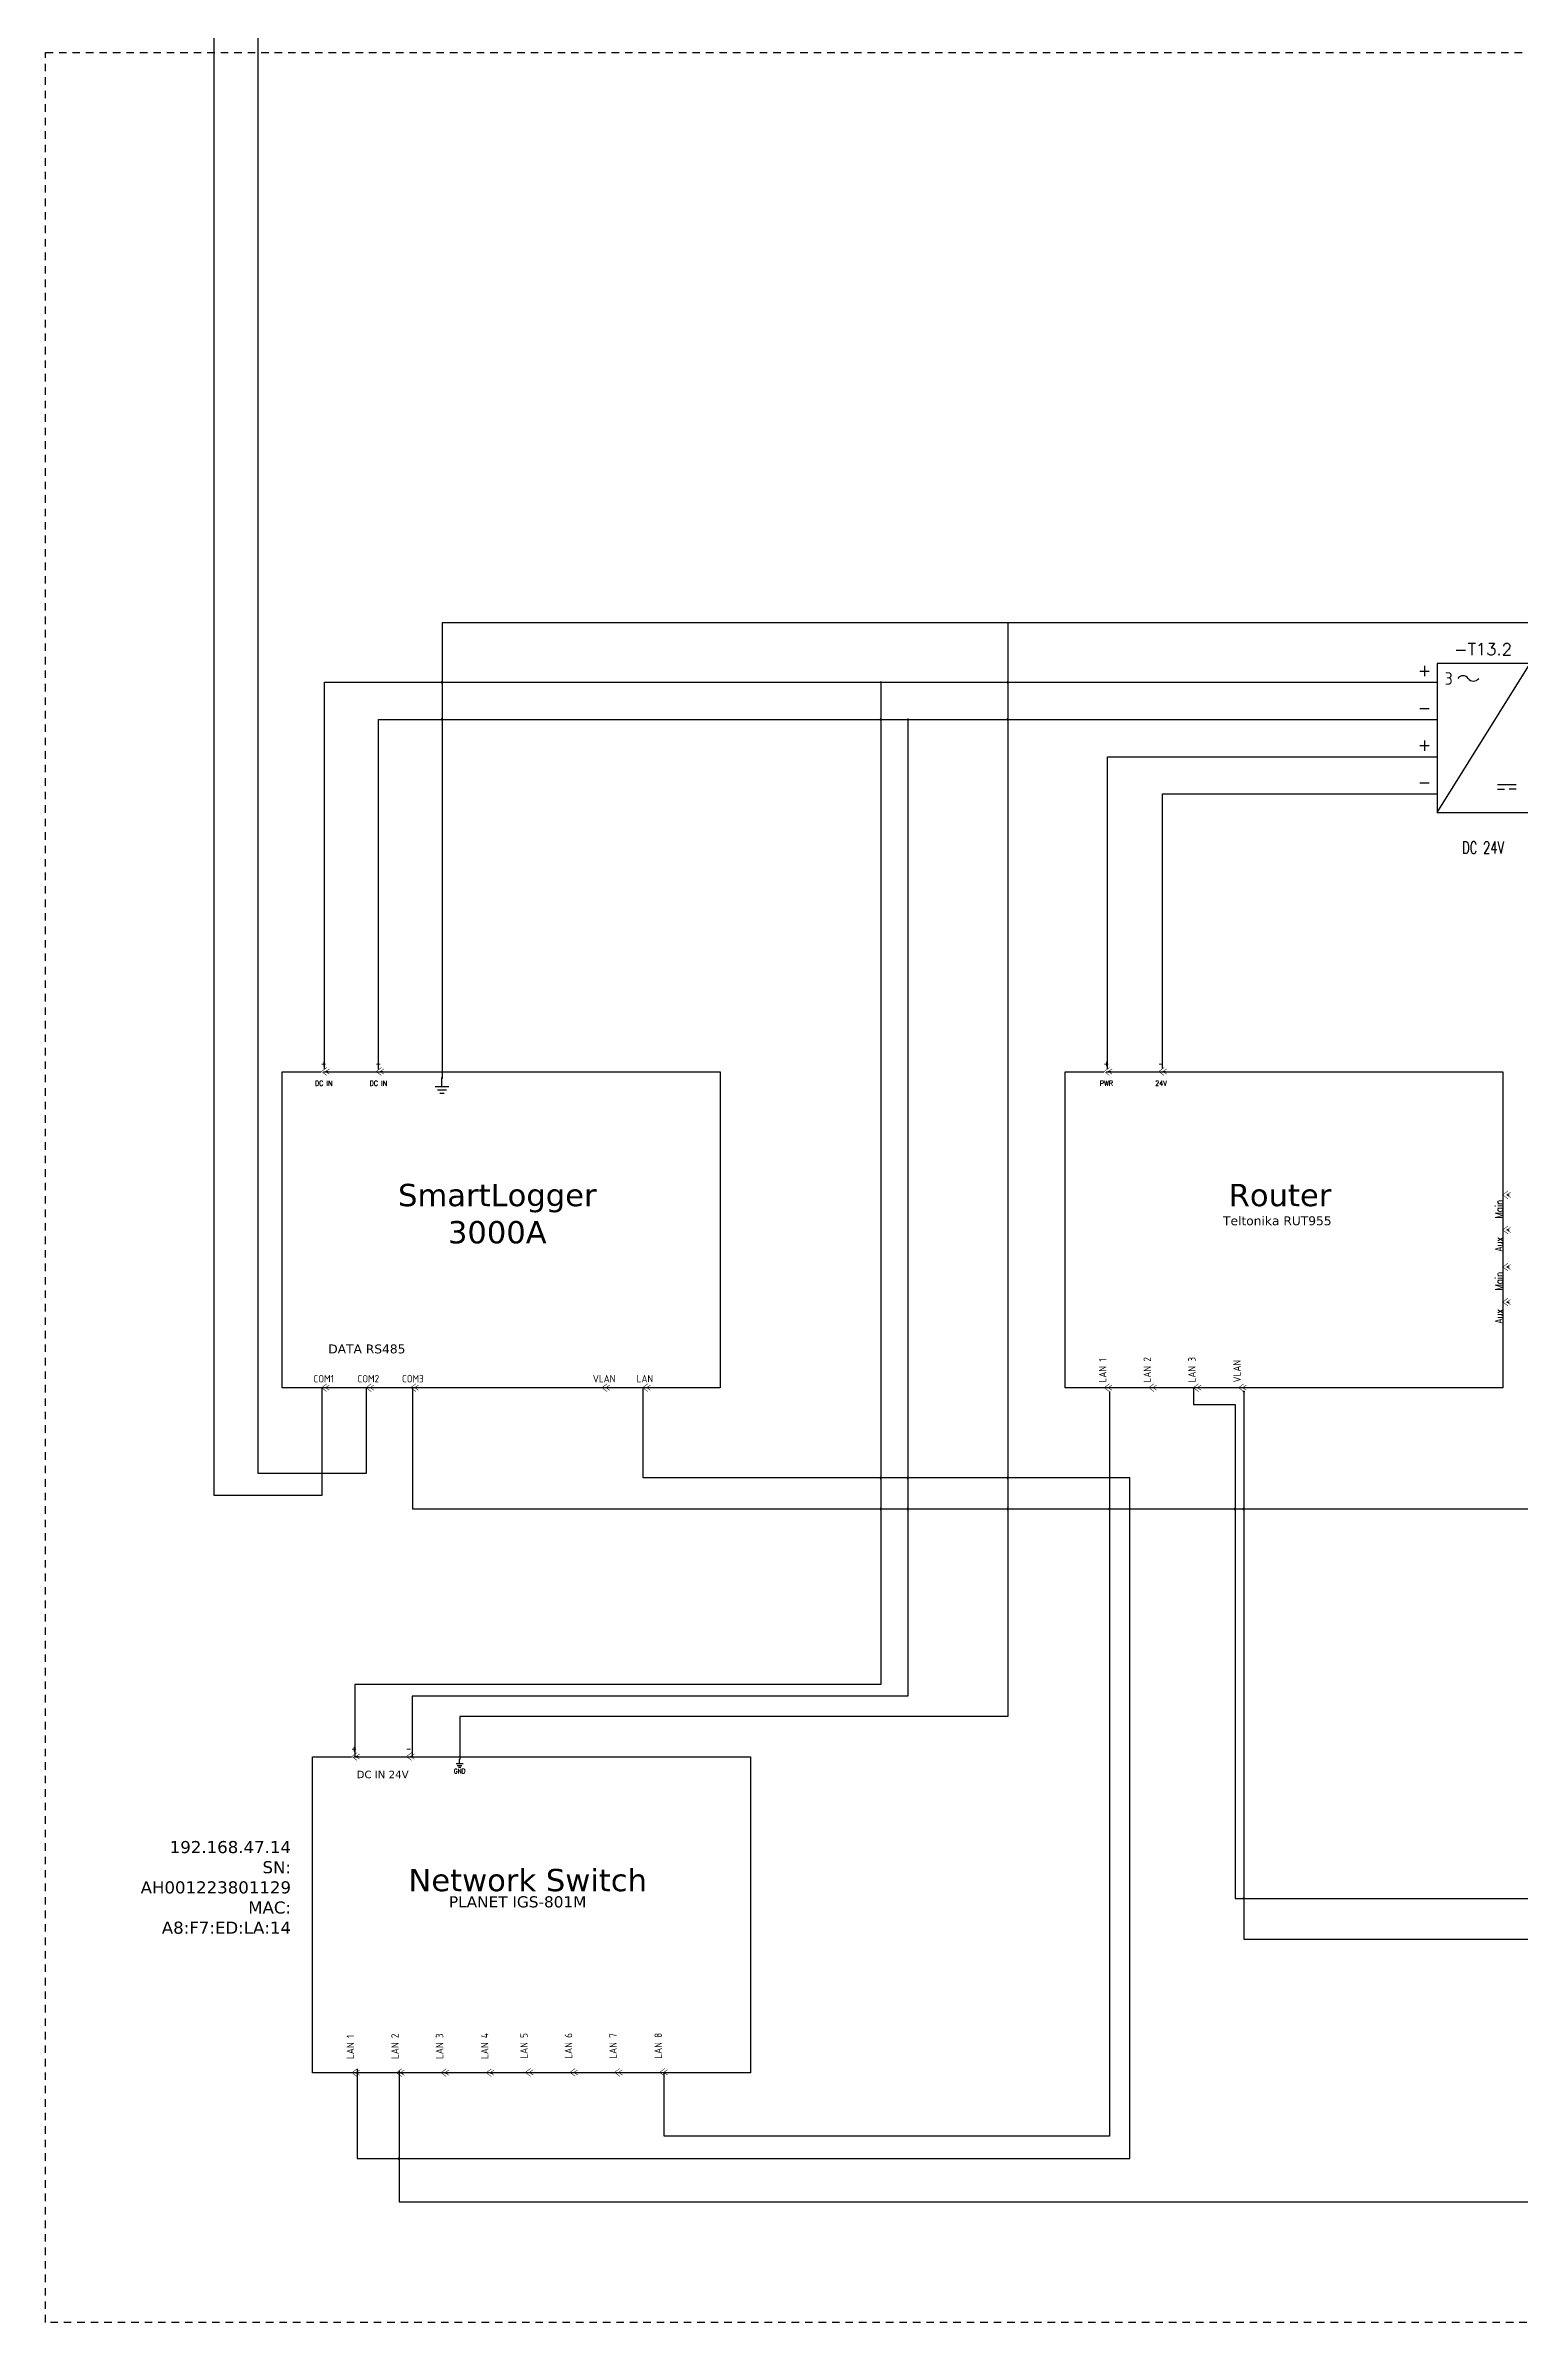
# Model space of a CAD drawing. Extents: x 4 to 170, y -32 to 186.
# Drawn here: x 43.37 to 67.99, y 62.26 to 100.26 of the extents above; entities that cross this region are included whole.
import ezdxf
from ezdxf.enums import TextEntityAlignment as Align

# ---------------------------------------------------------------- set-up
doc = ezdxf.new("R2010")
doc.units = 0
doc.header["$MEASUREMENT"] = 0
doc.linetypes.add('HIDDEN2', pattern=[0.1875, 0.125, -0.0625])
for name, color, linetype in [('DESC', 1, 'Continuous'), ('GRN_12AWG', 3, 'Continuous'), ('GRY_20AWG', 9, 'Continuous'), ('LOCBOX', 92, 'HIDDEN2'), ('RED_10AWG', 1, 'Continuous'), ('RED_2.5mm^2', 1, 'Continuous'), ('RED_4AWG', 1, 'Continuous'), ('SYMS', 7, 'Continuous'), ('TAGS', 51, 'Continuous'), ('TERMS', 4, 'Continuous'), ('WHT_0.5mm^2', 7, 'Continuous')]:
    doc.layers.add(name, color=color, linetype=linetype)
doc.styles.add('WD', font='romans.shx')
doc.styles.add('WD_IEC', font='isocp2.shx', dxfattribs={"width": 0.9, "height": 4})

# ---------------------------------------------------------------- blocks, each defined once
blk = doc.blocks.new('HC01PJ_1-')
blk.add_line((0.031, 0), (0.094, 0))
for points in [[(0.062, -0.094, 0.0125, 0.0125, 0), (-0.063, 0, 0.0125, 0.0125, 0), (0.062, 0.094, 0, 0, 0)], [(0.125, 0.062, 0.0125, 0.0125, 0), (0.031, 0, 0.0125, 0.0125, 0), (0.125, -0.063, 0, 0, 0)]]:
    blk.add_lwpolyline(points, format="xyseb")
at = {"style": 'WD', "width": 0.85}
for tag, p in [('INST', (-0.012, 0.467)), ('TAG1', (-0.01, 0.125)), ('LOC', (-0.012, 0.295)), ('DESC1', (-0.01, -0.344)), ('DESC2', (-0.01, -0.516)), ('DESC3', (-0.01, -0.687))]:
    blk.add_attdef(tag, text='', height=0.125, dxfattribs=at).set_placement(p, align=Align.CENTER)
at = {"style": 'WD', "flags": 9}
blk.add_attdef('WDTYPE', text='', height=0.01, dxfattribs=at).set_placement((-0.221, 0.075), align=Align.RIGHT)
at = {"style": 'WD'}
for tag, p, flags in [('X4TERMDESC01', (-0.094, 0.031), 1), ('X1TERMDESC02', (0.125, 0.031), 1), ('FAMILY', (0.206, 0.131), 9)]:
    blk.add_attdef(tag, p, '', height=0.01, dxfattribs=dict(at, flags=flags))
at = {"color": 7, "style": 'WD', "flags": 1}
for tag, p in [('X4TERM01', (-0.063, 0)), ('X1TERM02', (0.094, 0))]:
    blk.add_attdef(tag, p, '', height=0.0125, dxfattribs=at)
at = {"style": 'WD'}
for tag, p in [('X2LINK', (0, 0.094)), ('X8LINK', (0, -0.094))]:
    blk.add_attdef(tag, p, '', height=0.01, dxfattribs=at)
at = {"linetype": 'Continuous', "style": 'WD', "flags": 9}
for tag, p in [('ASSYCODE', (0.219, 0.062)), ('MFG', (0.228, 0.089)), ('CAT', (0.23, 0.108))]:
    blk.add_attdef(tag, text='', height=0.01, dxfattribs=at).set_placement(p, align=Align.CENTER)
at = {"linetype": 'Continuous', "style": 'WD', "flags": 8}
blk.add_attdef('TERM01', text='', height=0.125, dxfattribs=at).set_placement((-0.104, -0.031), align=Align.TOP_RIGHT)
blk.add_attdef('TERM02', text='', height=0.125, dxfattribs=at).set_placement((0.146, -0.031), align=Align.TOP_LEFT)
blk = doc.blocks.new('HGND2')
for p, q in [((0.125, 0), (0, 0)), ((0.125, 0.09375), (0.125, -0.09375)), ((0.171875, 0.0625), (0.171875, -0.0625)), ((0.21875, 0.03125), (0.21875, -0.03125))]:
    blk.add_line(p, q)
at = {"style": 'WD', "width": 0.8}
for tag, p in [('INST', (0.25, 0.3125)), ('TAG1', (0.25, 0)), ('LOC', (0.25, 0.15625)), ('DESC1', (0.25, -0.15625)), ('DESC2', (0.25, -0.3125))]:
    blk.add_attdef(tag, text='', height=0.125, dxfattribs=at).set_placement(p, align=Align.MIDDLE_LEFT)
at = {"style": 'WD', "flags": 1}
for tag in ['ASSYCODE', 'CAT', 'X4TERM01', 'MFG', 'FAMILY']:
    blk.add_attdef(tag, (0, 0), '', height=0.01, dxfattribs=at)
blk = doc.blocks.new('smartlogger')
blk.add_lwpolyline([(5.55, 0), (58.9, 0), (58.9, -42.52), (0, -42.52), (0, 0), (5.24, 0)])
at = {"layer": 'SYMS'}
ref = blk.add_blockref('HC01PJ_1-', (5.63, 0.04), dxfattribs=dict(at, xscale=5.609300331090708, yscale=5.609300331090708, zscale=5.609300331090708))
ref.add_attrib('TAG1', '+', dxfattribs={"layer": 'TAGS', "height": 0.701, "style": 'WD', "width": 0.85}).set_placement((5.57, 0.74), align=Align.CENTER)
ref.add_attrib('DESC1', 'DC IN', dxfattribs={"layer": 'DESC', "height": 0.701, "style": 'WD', "width": 0.85}).set_placement((5.57, -1.89), align=Align.CENTER)
ref = blk.add_blockref('HC01PJ_1-', (12.98, 0.04), dxfattribs=dict(at, xscale=5.609300331090708, yscale=5.609300331090708, zscale=5.609300331090708))
ref.add_attrib('TAG1', '-', dxfattribs={"layer": 'TAGS', "height": 0.701, "style": 'WD', "width": 0.85}).set_placement((12.92, 0.74), align=Align.CENTER)
ref.add_attrib('DESC1', 'DC IN', dxfattribs={"layer": 'DESC', "height": 0.701, "style": 'WD', "width": 0.85}).set_placement((12.92, -1.89), align=Align.CENTER)
at = {"layer": 'SYMS', "xscale": 9.967605355146588, "yscale": 9.967605355146588, "zscale": 9.967605355146588, "rotation": 270}
blk.add_blockref('HGND2', (21.48, -0.75), dxfattribs=at)
at = {"layer": 'SYMS'}
ref = blk.add_blockref('HC01PJ_1-', (5.63, -42.48), dxfattribs=dict(at, xscale=5.609300331090708, yscale=5.609300331090708, zscale=5.609300331090708))
ref.add_attrib('TAG1', 'COM1', dxfattribs={"layer": 'TAGS', "color": 1, "height": 1, "style": 'WD_IEC'}).set_placement((5.57, -41.78), align=Align.CENTER)
ref = blk.add_blockref('HC01PJ_1-', (11.63, -42.48), dxfattribs=dict(at, xscale=5.609300331090708, yscale=5.609300331090708, zscale=5.609300331090708))
ref.add_attrib('TAG1', 'COM2', dxfattribs={"layer": 'TAGS', "color": 1, "height": 1, "style": 'WD_IEC'}).set_placement((11.57, -41.78), align=Align.CENTER)
ref = blk.add_blockref('HC01PJ_1-', (17.63, -42.48), dxfattribs=dict(at, xscale=5.609300331090708, yscale=5.609300331090708, zscale=5.609300331090708))
ref.add_attrib('TAG1', 'COM3', dxfattribs={"layer": 'TAGS', "color": 1, "height": 1, "style": 'WD_IEC'}).set_placement((17.57, -41.78), align=Align.CENTER)
ref = blk.add_blockref('HC01PJ_1-', (43.35, -42.48), dxfattribs=dict(at, xscale=5.609300331090708, yscale=5.609300331090708, zscale=5.609300331090708))
ref.add_attrib('TAG1', 'VLAN', dxfattribs={"layer": 'TAGS', "color": 1, "height": 1, "style": 'WD_IEC'}).set_placement((43.3, -41.78), align=Align.CENTER)
ref = blk.add_blockref('HC01PJ_1-', (48.84, -42.48), dxfattribs=dict(at, xscale=5.609300331090708, yscale=5.609300331090708, zscale=5.609300331090708))
ref.add_attrib('TAG1', 'LAN', dxfattribs={"layer": 'TAGS', "color": 1, "height": 1, "style": 'WD_IEC'}).set_placement((48.78, -41.78), align=Align.CENTER)
at = {"attachment_point": 1}
for s, insert, char_height in [('\\pxqc;{\\fVerdana|b0|i0|c0|p34;SmartLogger\\P3000A}', (8.34, -15.07), 3), ('{\\fVerdana|b0|i0|c0|p34;DATA RS485}', (6.18, -36.67), 1.2)]:
    blk.add_mtext_dynamic_manual_height_columns(s, width=41.1666, gutter_width=12.5, heights=[0], dxfattribs=dict(at, insert=insert, char_height=char_height))
blk = doc.blocks.new('Router')
blk.add_lwpolyline([(5.55, 0), (58.9, 0), (58.9, -42.52), (0, -42.52), (0, 0), (5.24, 0)])
at = {"layer": 'SYMS'}
ref = blk.add_blockref('HC01PJ_1-', (5.63, 0.04), dxfattribs=dict(at, xscale=5.609300331090708, yscale=5.609300331090708, zscale=5.609300331090708))
ref.add_attrib('TAG1', '+', dxfattribs={"layer": 'TAGS', "height": 0.701, "style": 'WD', "width": 0.85}).set_placement((5.57, 0.74), align=Align.CENTER)
ref.add_attrib('DESC1', 'PWR', dxfattribs={"layer": 'DESC', "height": 0.701, "style": 'WD', "width": 0.85}).set_placement((5.57, -1.89), align=Align.CENTER)
ref = blk.add_blockref('HC01PJ_1-', (12.98, 0.04), dxfattribs=dict(at, xscale=5.609300331090708, yscale=5.609300331090708, zscale=5.609300331090708))
ref.add_attrib('TAG1', '-', dxfattribs={"layer": 'TAGS', "height": 0.701, "style": 'WD', "width": 0.85}).set_placement((12.92, 0.74), align=Align.CENTER)
ref.add_attrib('DESC1', '24V', dxfattribs={"layer": 'DESC', "height": 0.701, "style": 'WD', "width": 0.85}).set_placement((12.92, -1.89), align=Align.CENTER)
ref = blk.add_blockref('HC01PJ_1-', (59.25, -16.55), dxfattribs=dict(at, xscale=5.609300331090708, yscale=5.609300331090708, zscale=5.609300331090708))
ref.add_attrib('DESC1', 'Main', dxfattribs={"layer": 'DESC', "height": 1, "rotation": 90, "style": 'WD', "width": 0.85}).set_placement((59.19, -18.48), align=Align.BOTTOM_CENTER)
ref = blk.add_blockref('HC01PJ_1-', (59.25, -21.26), dxfattribs=dict(at, xscale=5.609300331090708, yscale=5.609300331090708, zscale=5.609300331090708))
ref.add_attrib('DESC1', 'Aux', dxfattribs={"layer": 'DESC', "height": 1, "rotation": 90, "style": 'WD', "width": 0.85}).set_placement((59.19, -23.19), align=Align.BOTTOM_CENTER)
ref = blk.add_blockref('HC01PJ_1-', (59.25, -26.25), dxfattribs=dict(at, xscale=5.609300331090708, yscale=5.609300331090708, zscale=5.609300331090708))
ref.add_attrib('DESC1', 'Main', dxfattribs={"layer": 'DESC', "height": 1, "rotation": 90, "style": 'WD', "width": 0.85}).set_placement((59.19, -28.17), align=Align.BOTTOM_CENTER)
ref = blk.add_blockref('HC01PJ_1-', (59.25, -30.96), dxfattribs=dict(at, xscale=5.609300331090708, yscale=5.609300331090708, zscale=5.609300331090708))
ref.add_attrib('DESC1', 'Aux', dxfattribs={"layer": 'DESC', "height": 1, "rotation": 90, "style": 'WD', "width": 0.85}).set_placement((59.19, -32.88), align=Align.BOTTOM_CENTER)
ref = blk.add_blockref('HC01PJ_1-', (5.63, -42.48), dxfattribs=dict(at, xscale=5.609300331090708, yscale=5.609300331090708, zscale=5.609300331090708))
ref.add_attrib('TAG1', 'LAN 1', (5.57, -41.78), dxfattribs={"layer": 'TAGS', "color": 1, "height": 1, "rotation": 90, "style": 'WD_IEC'})
ref = blk.add_blockref('HC01PJ_1-', (11.63, -42.48), dxfattribs=dict(at, xscale=5.609300331090708, yscale=5.609300331090708, zscale=5.609300331090708))
ref.add_attrib('TAG1', 'LAN 2', (11.57, -41.78), dxfattribs={"layer": 'TAGS', "color": 1, "height": 1, "rotation": 90, "style": 'WD_IEC'})
ref = blk.add_blockref('HC01PJ_1-', (17.63, -42.48), dxfattribs=dict(at, xscale=5.609300331090708, yscale=5.609300331090708, zscale=5.609300331090708))
ref.add_attrib('TAG1', 'LAN 3', (17.57, -41.78), dxfattribs={"layer": 'TAGS', "color": 1, "height": 1, "rotation": 90, "style": 'WD_IEC'})
ref = blk.add_blockref('HC01PJ_1-', (23.7, -42.48), dxfattribs=dict(at, xscale=5.609300331090708, yscale=5.609300331090708, zscale=5.609300331090708))
ref.add_attrib('TAG1', 'VLAN', (23.64, -41.78), dxfattribs={"layer": 'TAGS', "color": 1, "height": 1, "rotation": 90, "style": 'WD_IEC'})
at = {"attachment_point": 1}
for s, insert, char_height in [('\\pxqc;{\\fVerdana|b0|i0|c0|p34;Router}', (8.34, -15.07), 3), ('{\\fVerdana|b0|i0|c0|p34;Teltonika RUT955}', (21.26, -19.43), 1.2)]:
    blk.add_mtext_dynamic_manual_height_columns(s, width=41.1666, gutter_width=12.5, heights=[0], dxfattribs=dict(at, insert=insert, char_height=char_height))
blk = doc.blocks.new('HPW1_3PH')
for p, q in [((0, -1.354), (0.967, 0.193)), ((0.629, -1.064), (0.823, -1.064)), ((0.629, -1.112), (0.702, -1.112)), ((0.823, -1.112), (0.75, -1.112))]:
    blk.add_line(p, q)
blk.add_lwpolyline([(0.967, 0.193), (0, 0.193), (0, -1.354), (0.967, -1.354)], close=True)
for centre, start, end in [((0.271, -0.001), 36.8699, 143.1301), ((0.379, 0.08), 216.8699, 323.1301)]:
    blk.add_arc(centre, 0.0677, start, end)
at = {"style": 'WD_IEC'}
blk.add_text('3', height=0.13, dxfattribs=at).set_placement((0.163, 0.039), align=Align.MIDDLE_RIGHT)
at = {"style": 'WD', "width": 0.7}
for tag, p in [('INST', (0.479, 0.656)), ('LOC', (0.479, 0.469)), ('RATING1', (0.479, -1.594)), ('DESC1', (0.479, -1.781)), ('DESC2', (0.479, -1.969)), ('DESC3', (0.479, -2.156))]:
    blk.add_attdef(tag, text='', height=0.125, dxfattribs=at).set_placement(p, align=Align.CENTER)
at = {"style": 'WD'}
blk.add_attdef('TAG1', text='', height=0.125, dxfattribs=at).set_placement((0.479, 0.281), align=Align.CENTER)
at = {"style": 'WD', "flags": 8}
for tag, p in [('TERM01', (-0.062, 0.062)), ('TERM02', (-0.062, -0.325)), ('TERM03', (-0.062, -0.712)), ('TERM04', (-0.062, -1.099))]:
    blk.add_attdef(tag, text='', height=0.125, dxfattribs=at).set_placement(p, align=Align.RIGHT)
at = {"style": 'WD'}
for tag, p, height, flags in [('X4TERM01', (0, 0), 0.0193, 1), ('TERM05', (1.029, -0.325), 0.125, 8), ('X4TERM02', (0, -0.387), 0.0193, 1), ('X1TERM05', (0.967, -0.387), 0.0193, 1), ('TERM06', (1.029, -0.712), 0.125, 8), ('X4TERM03', (0, -0.774), 0.0193, 1), ('X1TERM06', (0.967, -0.774), 0.0193, 1), ('X4TERM04', (0, -1.161), 0.0193, 1)]:
    blk.add_attdef(tag, p, '', height=height, dxfattribs=dict(at, flags=flags))
at = {"style": 'WD', "flags": 9}
for tag, p in [('ASSYCODE', (0.479, 0.071)), ('FAMILY', (0.479, 0.101)), ('MFG', (0.479, 0.164)), ('CAT', (0.48, 0.132))]:
    blk.add_attdef(tag, text='', height=0.0155, dxfattribs=at).set_placement(p, align=Align.CENTER)
blk = doc.blocks.new('NETWORK SWITCH')
blk.add_lwpolyline([(344.31, 91.18), (397.66, 91.18), (397.66, 48.66), (338.76, 48.66), (338.76, 91.18), (344, 91.18)])
at = {"layer": 'SYMS'}
ref = blk.add_blockref('HC01PJ_1-', (344.39, 91.22), dxfattribs=dict(at, xscale=5.609300331090708, yscale=5.609300331090708, zscale=5.609300331090708))
ref.add_attrib('TAG1', '+', dxfattribs={"layer": 'TAGS', "height": 0.701, "style": 'WD', "width": 0.85}).set_placement((344.33, 91.92), align=Align.CENTER)
ref = blk.add_blockref('HC01PJ_1-', (351.74, 91.22), dxfattribs=dict(at, xscale=5.609300331090708, yscale=5.609300331090708, zscale=5.609300331090708))
ref.add_attrib('TAG1', '-', dxfattribs={"layer": 'TAGS', "height": 0.701, "style": 'WD', "width": 0.85}).set_placement((351.68, 91.92), align=Align.CENTER)
ref = blk.add_blockref('HGND2', (358.53, 90.87), dxfattribs=dict(at, xscale=5.109575369134383, yscale=5.109575369134383, zscale=5.109575369134383, rotation=270))
ref.add_attrib('TAG1', 'GND', dxfattribs={"layer": 'TAGS', "color": 1, "height": 0.639, "style": 'WD', "width": 0.8}).set_placement((358.53, 89.27), align=Align.MIDDLE)
ref = blk.add_blockref('HC01PJ_1-', (344.39, 48.7), dxfattribs=dict(at, xscale=5.609300331090708, yscale=5.609300331090708, zscale=5.609300331090708))
ref.add_attrib('TAG1', '  LAN 1', (344.33, 49.4), dxfattribs={"layer": 'TAGS', "color": 1, "height": 1, "rotation": 90, "style": 'WD_IEC'})
ref = blk.add_blockref('HC01PJ_1-', (350.39, 48.7), dxfattribs=dict(at, xscale=5.609300331090708, yscale=5.609300331090708, zscale=5.609300331090708))
ref.add_attrib('TAG1', '  LAN 2', (350.33, 49.4), dxfattribs={"layer": 'TAGS', "color": 1, "height": 1, "rotation": 90, "style": 'WD_IEC'})
ref = blk.add_blockref('HC01PJ_1-', (356.39, 48.7), dxfattribs=dict(at, xscale=5.609300331090708, yscale=5.609300331090708, zscale=5.609300331090708))
ref.add_attrib('TAG1', '  LAN 3', (356.33, 49.4), dxfattribs={"layer": 'TAGS', "color": 1, "height": 1, "rotation": 90, "style": 'WD_IEC'})
ref = blk.add_blockref('HC01PJ_1-', (362.46, 48.7), dxfattribs=dict(at, xscale=5.609300331090708, yscale=5.609300331090708, zscale=5.609300331090708))
ref.add_attrib('TAG1', '  LAN 4', (362.4, 49.4), dxfattribs={"layer": 'TAGS', "color": 1, "height": 1, "rotation": 90, "style": 'WD_IEC'})
ref = blk.add_blockref('HC01PJ_1-', (367.73, 48.74), dxfattribs=dict(at, xscale=5.609300331090708, yscale=5.609300331090708, zscale=5.609300331090708))
ref.add_attrib('TAG1', '  LAN 5', (367.68, 49.44), dxfattribs={"layer": 'TAGS', "color": 1, "height": 1, "rotation": 90, "style": 'WD_IEC'})
ref = blk.add_blockref('HC01PJ_1-', (373.73, 48.74), dxfattribs=dict(at, xscale=5.609300331090708, yscale=5.609300331090708, zscale=5.609300331090708))
ref.add_attrib('TAG1', '  LAN 6', (373.68, 49.44), dxfattribs={"layer": 'TAGS', "color": 1, "height": 1, "rotation": 90, "style": 'WD_IEC'})
ref = blk.add_blockref('HC01PJ_1-', (379.73, 48.74), dxfattribs=dict(at, xscale=5.609300331090708, yscale=5.609300331090708, zscale=5.609300331090708))
ref.add_attrib('TAG1', '  LAN 7', (379.68, 49.44), dxfattribs={"layer": 'TAGS', "color": 1, "height": 1, "rotation": 90, "style": 'WD_IEC'})
ref = blk.add_blockref('HC01PJ_1-', (385.8, 48.74), dxfattribs=dict(at, xscale=5.609300331090708, yscale=5.609300331090708, zscale=5.609300331090708))
ref.add_attrib('TAG1', '  LAN 8', (385.75, 49.44), dxfattribs={"layer": 'TAGS', "color": 1, "height": 1, "rotation": 90, "style": 'WD_IEC'})
at = {"attachment_point": 1}
for s, width, gutter_width, insert, char_height in [('{\\fVerdana|b0|i0|c0|p34;\\C240;\\c2367469;DC IN 24V}', 41.1666, 12.5, (344.67, 89.31), 1), ('\\pxqr;{\\fVerdana|b0|i0|c0|p34;\\C242;\\c2564301;192.168.47.14\\PSN:\\PAH001223801129\\PMAC:^JA8:F7:ED:LA:14}', 13.1279, 0.325, (322.72, 79.86), 1.6258), ('\\pxqc;{\\fVerdana|b0|i0|c0|p34;Network Switch}', 41.1666, 12.5, (347.11, 76.11), 3), ('{\\fVerdana|b0|i0|c0|p34;PLANET IGS-801M}', 41.1666, 12.5, (357.09, 72.43), 1.5)]:
    blk.add_mtext_dynamic_manual_height_columns(s, width=width, gutter_width=gutter_width, heights=[0], dxfattribs=dict(at, insert=insert, char_height=char_height))
blk = doc.blocks.new('WDDOT')
for radius in [0.03, 0.0187, 0.00929]:
    blk.add_circle((0, 0), radius)

msp = doc.modelspace()

# ---------------------------------------------------------------- linework, layer by layer
at = {"layer": 'GRN_12AWG'}
for p, q in [((68.877, 90.627), (49.987, 90.627)), ((49.987, 90.627), (49.987, 89.648)), ((59.432, 90.627), (59.432, 89.648)), ((49.987, 89.623), (49.987, 89.027)), ((59.432, 89.623), (59.432, 89.027)), ((49.987, 89.002), (49.987, 83.022)), ((59.432, 89.002), (59.432, 76.368)), ((59.432, 76.343), (59.432, 75.848)), ((59.432, 75.823), (59.432, 72.371)), ((59.432, 72.371), (50.281, 72.371)), ((50.281, 72.371), (50.281, 71.657))]:
    msp.add_line(p, q, dxfattribs=at)
for centre in [(49.987, 89.636), (59.432, 89.636), (49.987, 89.015), (59.432, 89.015), (59.432, 76.355), (59.432, 75.836)]:
    msp.add_arc(centre, 0.0124, 90, 270, dxfattribs=at)
at = {"layer": 'GRY_20AWG'}
for p, q in [((46.913, 102.554), (46.913, 76.434)), ((46.174, 101.86), (46.174, 76.068)), ((47.985, 76.068), (47.985, 77.861)), ((48.72, 77.862), (48.72, 76.434)), ((46.913, 76.434), (48.723, 76.434)), ((46.174, 76.068), (47.985, 76.068))]:
    msp.add_line(p, q, dxfattribs=at)
at = {"layer": 'LOCBOX', "color": 6}
msp.add_lwpolyline([(43.367, 100.149), (84.747, 100.149), (84.747, 62.258), (43.367, 62.258)], close=True, dxfattribs=at)
at = {"layer": 'RED_10AWG'}
for p, q in [((57.311, 89.636), (57.311, 89.027)), ((57.311, 89.002), (57.311, 76.368)), ((57.763, 89.015), (57.763, 76.368)), ((57.311, 76.343), (57.311, 75.848)), ((57.763, 76.343), (57.763, 75.848)), ((57.311, 75.823), (57.311, 72.905)), ((57.763, 75.823), (57.763, 72.711)), ((57.311, 72.905), (48.533, 72.905)), ((48.533, 72.905), (48.533, 71.701)), ((57.763, 72.711), (49.49, 72.711)), ((49.49, 72.711), (49.49, 71.701)), ((49.49, 71.701), (49.473, 71.701))]:
    msp.add_line(p, q, dxfattribs=at)
for centre in [(57.311, 89.015), (57.311, 76.355), (57.763, 76.355), (57.311, 75.836), (57.763, 75.836)]:
    msp.add_arc(centre, 0.0124, 90, 270, dxfattribs=at)
at = {"layer": 'RED_2.5mm^2'}
for p, q in [((48.025, 83.182), (48.025, 89.636)), ((48.025, 89.636), (66.598, 89.636)), ((48.927, 83.179), (48.927, 89.015)), ((48.927, 89.015), (66.598, 89.015)), ((61.094, 83.176), (61.094, 88.393)), ((61.094, 88.393), (66.598, 88.393)), ((62.015, 83.195), (62.015, 87.772)), ((62.015, 87.772), (66.598, 87.772)), ((53.346, 76.355), (53.346, 77.861)), ((61.129, 77.796), (61.129, 75.848)), ((63.371, 77.796), (63.371, 75.848)), ((61.116, 76.355), (53.346, 76.355)), ((61.468, 76.355), (61.141, 76.355)), ((61.468, 75.848), (61.468, 76.355)), ((61.129, 75.823), (61.129, 65.367)), ((61.468, 64.994), (61.468, 75.823)), ((63.371, 75.823), (63.371, 68.658)), ((63.371, 68.658), (75.953, 68.658)), ((48.568, 66.493), (48.568, 64.994)), ((49.269, 66.46), (49.269, 65.006)), ((53.695, 65.367), (53.695, 66.427)), ((48.568, 64.994), (61.468, 64.994)), ((61.129, 65.367), (53.695, 65.367)), ((49.269, 64.982), (49.269, 64.274)), ((49.269, 64.274), (76.112, 64.274))]:
    msp.add_line(p, q, dxfattribs=at)
for centre, start, end in [((61.129, 76.355), 0, 180), ((61.129, 75.836), 90, 270), ((61.468, 75.836), 90, 270), ((63.371, 75.836), 90, 270), ((49.269, 64.994), 90, 270)]:
    msp.add_arc(centre, 0.0124, start, end, dxfattribs=at)
at = {"layer": 'RED_4AWG'}
for p, q in [((62.531, 77.862), (62.531, 77.581)), ((62.531, 77.581), (63.226, 77.581)), ((63.226, 77.581), (63.226, 75.848)), ((63.226, 75.823), (63.226, 69.334)), ((63.226, 69.334), (63.359, 69.334)), ((63.383, 69.334), (108.587, 69.334))]:
    msp.add_line(p, q, dxfattribs=at)
for centre, start, end in [((63.226, 75.836), 90, 270), ((63.371, 69.334), 0, 180)]:
    msp.add_arc(centre, 0.0124, start, end, dxfattribs=at)
at = {"layer": 'WHT_0.5mm^2'}
for p, q in [((49.5, 75.836), (49.5, 77.87)), ((70.148, 75.836), (49.5, 75.836))]:
    msp.add_line(p, q, dxfattribs=at)

# ---------------------------------------------------------------- block references
at = {"xscale": 0.1240948436918018, "yscale": 0.1240948436918018, "zscale": 0.1240948436918018}
for name, p in [('smartlogger', (47.32, 83.133)), ('Router', (60.387, 83.133)), ('NETWORK SWITCH', (5.788, 60.384))]:
    msp.add_blockref(name, p, dxfattribs=at)
at = {"layer": 'SYMS', "xscale": 0.2481896873836037, "yscale": 0.2481896873836037, "zscale": 0.2481896873836037}
for p in [(59.432, 90.627), (57.311, 89.636), (57.763, 89.015), (63.371, 77.796)]:
    msp.add_blockref('WDDOT', p, dxfattribs=at)
at = {"layer": 'SYMS'}
ref = msp.add_blockref('HPW1_3PH', (66.598, 89.636), dxfattribs=dict(at, xscale=1.605833197995333, yscale=1.605833197995333, zscale=1.605833197995333))
ref.add_attrib('DESC1', 'DC 24V', dxfattribs={"layer": 'DESC', "height": 0.2007, "style": 'WD', "width": 0.7}).set_placement((67.367, 86.775), align=Align.CENTER)
ref.add_attrib('TAG1', '-T13.2', dxfattribs={"layer": 'TAGS', "color": 5, "height": 0.2007, "style": 'WD'}).set_placement((67.367, 90.087), align=Align.CENTER)
ref.add_attrib('TERM03', '+', dxfattribs={"layer": 'TERMS', "height": 0.201, "style": 'WD', "flags": 8}).set_placement((66.499, 88.492), align=Align.RIGHT)
ref.add_attrib('TERM02', '-', dxfattribs={"layer": 'TERMS', "height": 0.201, "style": 'WD', "flags": 8}).set_placement((66.499, 89.114), align=Align.RIGHT)
ref.add_attrib('TERM01', '+', dxfattribs={"layer": 'TERMS', "height": 0.201, "style": 'WD', "flags": 8}).set_placement((66.499, 89.735), align=Align.RIGHT)
ref.add_attrib('TERM06', 'AC', (68.251, 88.492), dxfattribs={"layer": 'TERMS', "height": 0.2007, "style": 'WD', "flags": 8})
ref.add_attrib('TERM05', 'AC', (68.251, 89.114), dxfattribs={"layer": 'TERMS', "height": 0.2007, "style": 'WD', "flags": 8})
ref.add_attrib('TERM04', '-', dxfattribs={"layer": 'TERMS', "height": 0.201, "style": 'WD', "flags": 8}).set_placement((66.499, 87.871), align=Align.RIGHT)

doc.saveas('drawing.dxf')
